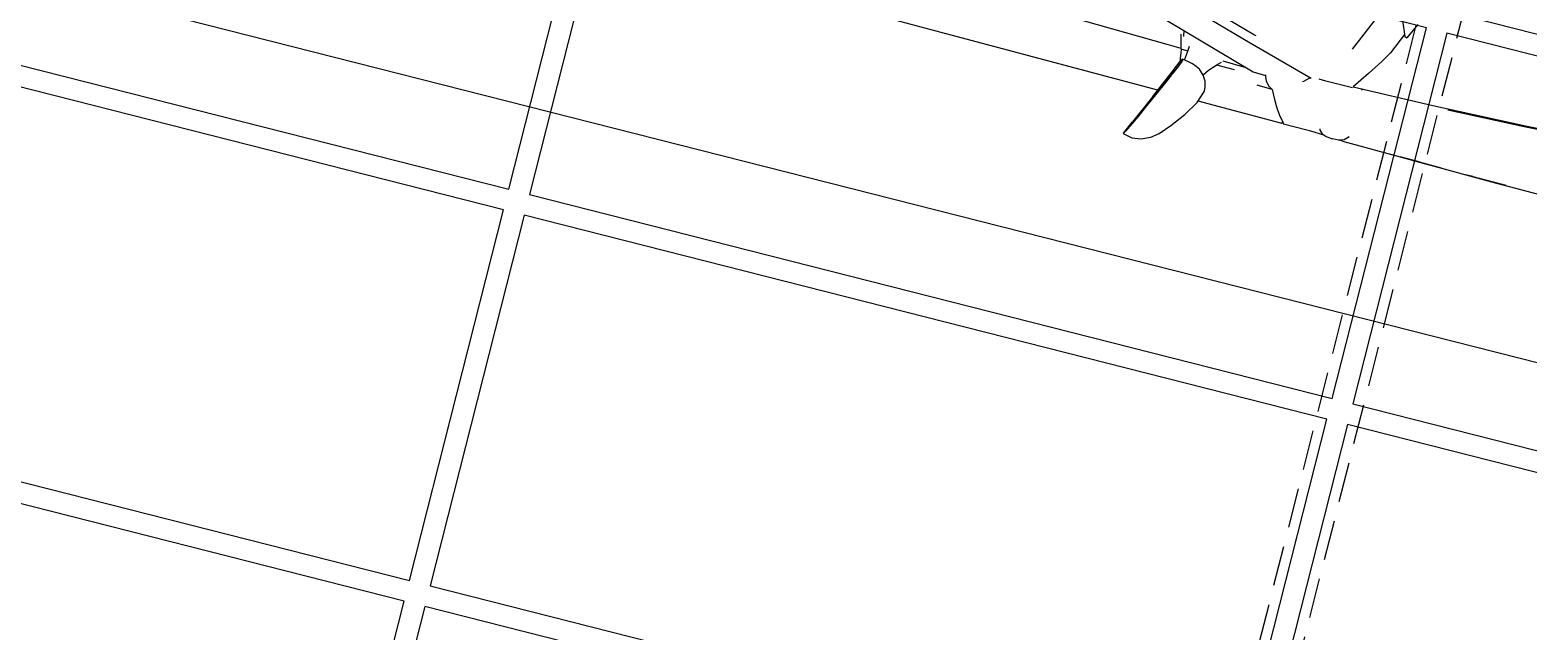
# Model space of a CAD drawing. Header units: inches. Extents: x 6322 to 85903, y -36042 to 7673.
# Drawn here: x 76690.7 to 76831.8, y -524.6 to -468 of the extents above; entities that cross this region are included whole.
import ezdxf

# ---------------------------------------------------------------- set-up
doc = ezdxf.new("R2010")
doc.units = ezdxf.units.IN
doc.header["$LTSCALE"] = 10
doc.linetypes.add('Amconstr', pattern=[9999, 9999, 0])
doc.linetypes.add('HIDDEN2', pattern=[0.1875, 0.125, -0.0625])
for name, color, linetype in [('ADSK_ASSOC_ENTITY_BACKUPS', 7, 'Continuous'), ('CAR1', 250, 'Continuous'), ('PARK LINE', 2, 'Continuous'), ('SHADE I SEC BEAM', 11, 'HIDDEN2'), ('SOLAR PANEL', 10, 'Continuous'), ('WALL', 4, 'Continuous')]:
    doc.layers.add(name, color=color, linetype=linetype)

# ---------------------------------------------------------------- blocks, each defined once
blk = doc.blocks.new('*U174')
at = {"layer": 'SOLAR PANEL'}
blk.add_lwpolyline([(-39, 18), (-39, -18), (39, -18), (39, 18)], close=True, dxfattribs=at)
blk = doc.blocks.new('*U173')
at = {"layer": 'SOLAR PANEL', "color": 0, "linetype": 'ByBlock', "lineweight": -2}
for p in [(160, 152), (0, 114), (80, 114), (160, 114), (0, 76), (80, 76), (160, 76), (0, 38), (80, 38)]:
    blk.add_blockref('*U174', p, dxfattribs=at)
blk = doc.blocks.new('*U69')
at = {"layer": 'SOLAR PANEL', "xscale": -1, "rotation": 165.7461911174656}
blk.add_blockref('*U173', (-184.49, 86.07), dxfattribs=at)
blk = doc.blocks.new('*U70')
at = {"layer": 'ADSK_ASSOC_ENTITY_BACKUPS', "linetype": 'Amconstr', "lineweight": 25}
blk.add_blockref('*U69', (0, 0), dxfattribs=at)
at = {"layer": 'SOLAR PANEL', "color": 0, "linetype": 'ByBlock', "lineweight": -2}
blk.add_blockref('*U69', (0, 0), dxfattribs=at)
blk = doc.blocks.new('*U154')
at = {"layer": 'PARK LINE', "linetype": 'Amconstr', "lineweight": 25}
blk.add_line((218.07, -55.4), (-218.07, 55.4), dxfattribs=at)
blk = doc.blocks.new('*U155')
at = {"layer": 'PARK LINE', "color": 0, "linetype": 'ByBlock', "lineweight": -2}
blk.add_blockref('*U154', (-26.1, -102.74), dxfattribs=at)
blk = doc.blocks.new('*U129')
at = {"layer": 'SHADE I SEC BEAM', "ltscale": 3}
blk.add_lwpolyline([(-119.45, -478.32), (-123.32, -477.33), (119.45, 478.32), (123.32, 477.33)], close=True, dxfattribs=at)
blk = doc.blocks.new('*U130')
at = {"layer": 'WALL', "color": 0, "linetype": 'ByBlock', "lineweight": -2}
blk.add_blockref('*U129', (127.94, -32.5), dxfattribs=at)
blk = doc.blocks.new('A$C6e495745')
at = {"layer": 'CAR1'}
for p, q in [((73.79, 83.39), (72.98, 83.01)), ((74.67, 83.52), (73.79, 83.39)), ((75.54, 83.33), (74.67, 83.52)), ((75.54, 83.34), (74.95, 83.46)), ((75.53, 83.3), (74.98, 82.06)), ((75.45, 83.18), (75.5, 83.25)), ((75.5, 83.25), (75.53, 83.3)), ((75.53, 83.3), (75.54, 83.33)), ((75.54, 83.33), (75.54, 83.34)), ((72.29, 82.45), (71.42, 81.44)), ((72.96, 83), (72.29, 82.45)), ((72.98, 83.01), (72.96, 83)), ((73.76, 79.24), (74.98, 82.06)), ((74.82, 81.89), (74.52, 81.2)), ((74.79, 81.81), (74.89, 82.03)), ((74.89, 82.03), (74.97, 82.21)), ((74.97, 82.21), (75.13, 82.52)), ((74.97, 82.21), (74.97, 82.21)), ((75.13, 82.52), (75.26, 82.81)), ((75.45, 83.18), (75.26, 82.81)), ((75.26, 82.81), (75.37, 83.04)), ((75.26, 82.81), (75.26, 82.81)), ((75.37, 83.04), (75.45, 83.18)), ((71.42, 81.44), (70.42, 80.11)), ((73.64, 79.22), (74.18, 80.44)), ((74.52, 81.2), (73.7, 79.36)), ((74.18, 80.44), (74.6, 81.41)), ((74.6, 81.41), (74.69, 81.6)), ((74.69, 81.6), (74.79, 81.81)), ((70.42, 80.11), (69.59, 78.71)), ((73.76, 79.24), (72.61, 76.52)), ((73.7, 79.36), (72.9, 77.53)), ((73.11, 78.02), (73.64, 79.22)), ((38.54, 78.72), (36.21, 78.7)), ((40.51, 78.72), (38.54, 78.72)), ((42.71, 78.71), (39.48, 78.68)), ((43.4, 78.71), (40.51, 78.72)), ((42.71, 78.71), (43.4, 78.71)), ((45.62, 78.7), (43.4, 78.71)), ((47.81, 78.69), (45.62, 78.7)), ((47.93, 78.68), (45.79, 78.69)), ((49.8, 78.68), (47.81, 78.69)), ((47.93, 78.68), (49.8, 78.67)), ((50.73, 78.67), (49.8, 78.68)), ((49.8, 78.67), (49.8, 78.67)), ((51.84, 78.67), (49.81, 78.68)), ((53.74, 78.67), (51.84, 78.67)), ((55.42, 78.67), (53.74, 78.67)), ((54.96, 78.1), (54.99, 78.21)), ((54.99, 78.21), (55.29, 78.5)), ((55.29, 78.5), (55.71, 78.65)), ((55.42, 78.67), (55.74, 78.65)), ((55.71, 78.65), (55.8, 78.67)), ((55.8, 78.67), (56.37, 78.71)), ((56.94, 78.67), (56.37, 78.71)), ((56.94, 78.67), (57.03, 78.65)), ((57.45, 78.5), (57.03, 78.65)), ((57.18, 78.59), (58.65, 78.54)), ((57.74, 78.21), (57.45, 78.5)), ((57.78, 78.09), (57.74, 78.21)), ((58.65, 78.54), (58.92, 78.54)), ((58.92, 78.54), (61.19, 78.56)), ((61.35, 78.32), (61.19, 78.56)), ((61.41, 78.53), (61.32, 78.44)), ((61.32, 78.43), (61.32, 78.44)), ((61.32, 78.36), (61.32, 78.43)), ((61.32, 78.43), (61.32, 78.43)), ((61.82, 77.81), (61.35, 78.32)), ((61.41, 78.53), (61.47, 78.53)), ((61.47, 78.53), (69.53, 78.55)), ((61.84, 77.78), (61.82, 77.81)), ((61.88, 77.72), (61.84, 77.78)), ((62.19, 77.25), (61.88, 77.72)), ((69.59, 78.71), (69.2, 77.51)), ((72.7, 77.1), (73.11, 78.02)), ((73.47, 78.56), (93.59, 78.6)), ((93.59, 78.6), (106.28, 78.62)), ((62.63, 76.54), (62.19, 77.25)), ((63.09, 75.71), (62.63, 76.54)), ((69.2, 77.51), (69.23, 77.09)), ((69.23, 77.09), (69.39, 76.57)), ((69.39, 76.57), (69.7, 76.06)), ((72.61, 76.52), (72.09, 75.28)), ((72.47, 76.57), (72.23, 76)), ((72.23, 76), (72.36, 76.3)), ((72.36, 76.3), (72.49, 76.61)), ((72.36, 76.3), (72.47, 76.57)), ((72.9, 77.53), (72.47, 76.57)), ((72.47, 76.57), (72.49, 76.61)), ((72.49, 76.61), (72.51, 76.66)), ((72.51, 76.66), (72.53, 76.72)), ((72.53, 76.72), (72.56, 76.77)), ((72.56, 76.77), (72.6, 76.86)), ((72.6, 76.86), (72.64, 76.95)), ((72.64, 76.95), (72.67, 77.03)), ((72.67, 77.03), (72.7, 77.1)), ((63.12, 75.67), (63.09, 75.71)), ((64.6, 75.65), (63.12, 75.67)), ((63.15, 75.64), (63.12, 75.67)), ((63.46, 75.47), (63.15, 75.64)), ((63.82, 75.09), (63.46, 75.47)), ((64, 74.68), (63.82, 75.09)), ((68.75, 74.82), (67.03, 74.82)), ((69.34, 75.49), (68.65, 74.71)), ((69.72, 76.04), (69.34, 75.49)), ((69.7, 76.06), (70.19, 75.63)), ((70.19, 75.63), (70.55, 75.45)), ((70.55, 75.45), (70.96, 75.32)), ((70.96, 75.32), (71.44, 75.21)), ((71.44, 75.21), (71.98, 75.14)), ((71.69, 74.21), (71.77, 74.95)), ((71.77, 74.95), (71.79, 75.17)), ((72, 75.43), (71.96, 75.23)), ((71.96, 75.23), (71.97, 75.33)), ((71.96, 75.16), (71.96, 75.23)), ((71.96, 75.23), (71.98, 75.14)), ((71.98, 75.14), (71.96, 75.16)), ((71.97, 75.33), (72, 75.43)), ((71.98, 75.14), (72.04, 75.18)), ((72.01, 75.15), (71.98, 75.14)), ((72.23, 76), (72, 75.43)), ((72, 75.43), (72.11, 75.69)), ((72.04, 75.18), (72.01, 75.15)), ((72.04, 75.18), (72.09, 75.28)), ((72.07, 75.22), (72.04, 75.18)), ((72.09, 75.28), (72.07, 75.22)), ((72.11, 75.69), (72.23, 76)), ((72.21, 75.14), (72.14, 75.41)), ((72.29, 74.6), (72.21, 75.14)), ((55.77, 73.46), (48.09, 73.21)), ((54.72, 71.89), (55.77, 73.46)), ((54.93, 73.56), (54.85, 73.43)), ((55.82, 73.59), (58.4, 73.62)), ((58.4, 73.62), (59.06, 73.62)), ((59.79, 73.74), (66.22, 72.02)), ((60.4, 74.16), (59.94, 73.7)), ((60.51, 74.21), (60.4, 74.16)), ((64.03, 74.52), (64, 74.68)), ((65.23, 74.56), (64.02, 74.57)), ((71.08, 72.89), (65.23, 74.56)), ((68.27, 74.3), (66.02, 74.34)), ((68.65, 74.71), (68.36, 74.46)), ((71.67, 73.8), (71.69, 74.21)), ((72.38, 74.23), (71.69, 74.24)), ((72.33, 74.29), (72.29, 74.6)), ((72.33, 74.23), (72.33, 74.29)), ((72.74, 72.91), (72.38, 74.23)), ((73.77, 74.14), (72.4, 74.16)), ((101.62, 73.79), (73.77, 74.14)), ((39.15, 72.8), (30.9, 72.26)), ((30.95, 72.39), (39.24, 72.92)), ((48.09, 73.21), (39.15, 72.8)), ((39.24, 72.92), (46.59, 73.28)), ((66.22, 72.02), (73.52, 69.99)), ((76.98, 71.23), (71.08, 72.89)), ((72.42, 73.03), (72.42, 73.02)), ((72.42, 73.02), (72.53, 72.48)), ((53.8, 70.46), (54.72, 71.89)), ((66.04, 71.15), (65.89, 71.19)), ((73.32, 69.11), (66.04, 71.15)), ((52.39, 67.46), (53.23, 69.47)), ((53.23, 69.47), (53.29, 69.62)), ((53.29, 69.62), (53.37, 69.75)), ((53.37, 69.75), (53.8, 70.46)), ((54.99, 65.79), (56.8, 70.07)), ((51.42, 66.21), (52.1, 67.72)), ((52.32, 67.63), (52.1, 67.72)), ((52.9, 66.23), (52.32, 67.63))]:
    blk.add_line(p, q, dxfattribs=at)

msp = doc.modelspace()

# ---------------------------------------------------------------- linework, layer by layer
at = {"linetype": 'Amconstr', "lineweight": 25}
msp.add_circle((60708.4733, -17819.81171), 18222, dxfattribs=at)

# ---------------------------------------------------------------- block references
at = {"layer": 'CAR1', "rotation": 164.9497587353136}
msp.add_blockref('A$C6e495745', (76888.26451, -416.88902), dxfattribs=at)
at = {"layer": 'PARK LINE', "linetype": 'Amconstr', "lineweight": 25, "xscale": -1, "rotation": 151.4923822348115}
msp.add_blockref('*U155', (76867.72703, -617.63116), dxfattribs=at)
at = {"layer": 'SOLAR PANEL', "linetype": 'Amconstr', "lineweight": 25, "xscale": -1, "rotation": 151.4923822348075}
msp.add_blockref('*U70', (76877.57574, -578.86258), dxfattribs=at)
at = {"layer": 'WALL'}
msp.add_blockref('*U130', (76779.6994, -103.11767), dxfattribs=at)

doc.saveas('drawing.dxf')
